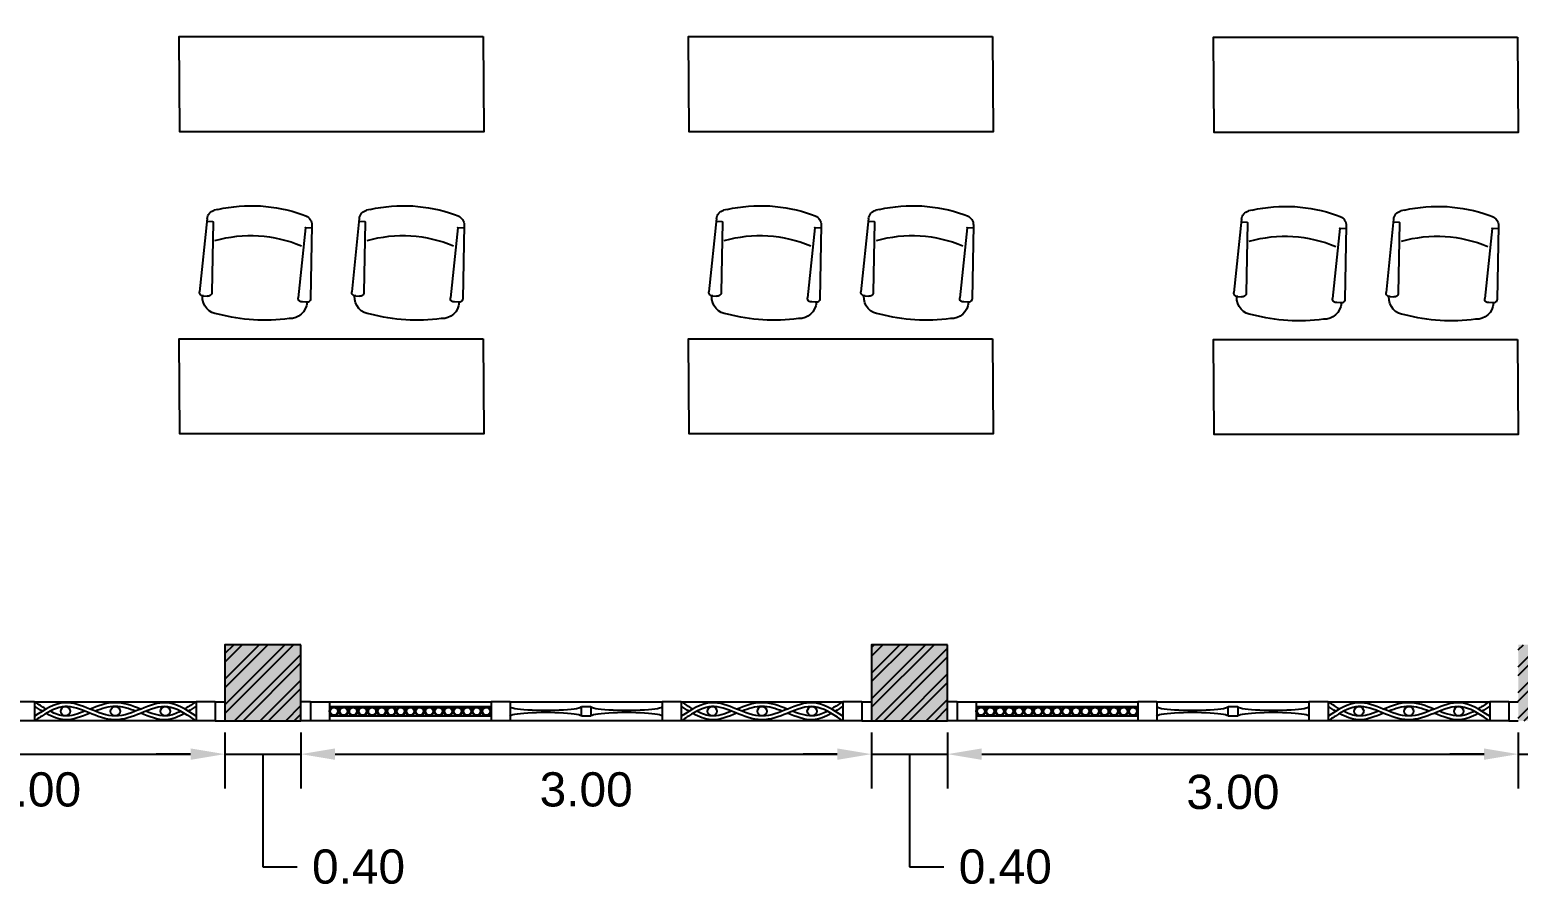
# Model space of a CAD drawing. Header units: millimetres. Extents: x 3409 to 3822, y 896 to 1108.
# Drawn here: x 3717.99 to 3725.82, y 1081.81 to 1086.33 of the extents above; entities that cross this region are included whole.
import ezdxf

# ---------------------------------------------------------------- set-up
doc = ezdxf.new("R2010")
doc.units = ezdxf.units.MM
for name, color, linetype in [('a-epipla', 8, 'Continuous'), ('DS_ST_quote 1_50', 7, 'Continuous'), ('ypostilwmata', 232, 'Continuous')]:
    doc.layers.add(name, color=color, linetype=linetype)
doc.styles.get("Standard").update_dxf_attribs({"font": 'arial.ttf'})
doc.dimstyles.get("Standard").update_dxf_attribs({"dimtxt": 0.18, "dimasz": 0.18, "dimexe": 0.18, "dimexo": 0.0625, "dimgap": 0.09, "dimtad": 0, "dimtih": 1, "dimtoh": 1, "dimdec": 4, "dimzin": 0, "dimdsep": 46, "dimtxsty": 'Standard', "dimcen": 0.09, "dimadec": 0, "dimazin": 0, "dimtfac": 1, "dimtdec": 4, "dimtofl": 0, "dimtmove": 0, "dimatfit": 3, "dimfxl": 1, "dimtolj": 1, "dimtzin": 0, "dimarcsym": 0})

# ---------------------------------------------------------------- blocks, each defined once
blk = doc.blocks.new('poltrona5452')
at = {"layer": 'a-epipla'}
for p, q in [((345.2667, 185.2189), (345.6542, 185.2353)), ((345.2817, 185.1876), (345.2817, 185.2207)), ((345.215, 185.165), (345.221, 185.1845)), ((345.2829, 185.1864), (345.6542, 185.1706)), ((345.6734, 185.2124), (345.6734, 185.1935)), ((345.215, 184.721), (345.221, 184.7014)), ((345.2817, 184.6984), (345.2817, 184.6697)), ((345.2829, 184.6996), (345.6542, 184.7154)), ((345.6734, 184.6736), (345.6734, 184.6924)), ((345.2667, 184.6671), (345.6542, 184.6506))]:
    blk.add_line(p, q, dxfattribs=at)
for centre, major_axis, ratio, start_param, end_param in [((345.2689, 185.171), (0.05, 0), 0.958333, 1.615134, 2.855011), ((345.6549, 185.217), (0.0192, 0), 0.958333, -0.253341, 1.602721), ((345.6728, 185.13), (-0.0923, 0), 0.958333, 3.135407, 4.699897), ((346.0487, 184.943), (-0.8653, 0), 0.958333, -0.270966, 0.270966), ((345.283, 185.1876), (0.000865, 0.000865), 1, 2.356194, 3.880728), ((346.0929, 184.9431), (0.7521, 0), 0.958333, 2.820125, 3.463061), ((345.6549, 185.1889), (0.0192, 0), 0.958333, 4.680464, 6.536526), ((344.7353, 184.943), (-1.048, 0), 0.958333, 2.954833, 3.328352), ((345.6728, 184.756), (0.0923, 0), 0.958333, -1.558304, 0.006186), ((345.2689, 184.715), (0.05, 0), 0.958333, 3.428174, 4.668051), ((345.283, 184.6984), (-0.000865, 0.000865), 1, -0.739135, 0.785398), ((345.6549, 184.697), (0.0192, 0), 0.958333, -0.253341, 1.602721), ((345.6549, 184.669), (0.0192, 0), 0.958333, 4.680464, 6.536526)]:
    blk.add_ellipse(centre, major_axis=major_axis, ratio=ratio, start_param=start_param, end_param=end_param, dxfattribs=at)
blk = doc.blocks.new('*D253')
at = {"layer": 'Defpoints', "color": 0, "transparency": 16777216}
for p in [(3717.0188, 1082.6941), (3719.0188, 1082.6941), (3719.0188, 1082.5184)]:
    blk.add_point(p, dxfattribs=at)
at = {"layer": 'DS_ST_quote 1_50', "color": 0, "lineweight": -2, "transparency": 16777216}
for p, q in [((3717.0188, 1082.6316), (3717.0188, 1082.3384)), ((3719.0188, 1082.6316), (3719.0188, 1082.3384)), ((3717.1988, 1082.5184), (3718.8388, 1082.5184))]:
    blk.add_line(p, q, dxfattribs=at)
at = {"layer": 'DS_ST_quote 1_50', "color": 0, "transparency": 16777216}
for points in [[(3717.1988, 1082.5484), (3717.1988, 1082.4884), (3717.0188, 1082.5184)], [(3718.8388, 1082.5484), (3718.8388, 1082.4884), (3719.0188, 1082.5184)]]:
    blk.add_solid(points, dxfattribs=at)
at = {"layer": 'DS_ST_quote 1_50', "color": 0, "transparency": 16777216, "insert": (3718.0188, 1082.3316), "char_height": 0.18, "attachment_point": 5}
blk.add_mtext('\\A1;2.00', dxfattribs=at)
blk = doc.blocks.new('*D254')
at = {"layer": 'Defpoints', "color": 0, "transparency": 16777216}
for p in [(3719.0188, 1082.6941), (3719.4188, 1082.6941), (3719.4188, 1082.5184)]:
    blk.add_point(p, dxfattribs=at)
at = {"layer": 'DS_ST_quote 1_50', "color": 0, "lineweight": -2, "transparency": 16777216}
for p, q in [((3719.0188, 1082.6316), (3719.0188, 1082.3384)), ((3719.4188, 1082.6316), (3719.4188, 1082.3384)), ((3718.8388, 1082.5184), (3718.6588, 1082.5184)), ((3719.0188, 1082.5184), (3719.4188, 1082.5184)), ((3719.2188, 1082.5184), (3719.2188, 1081.9258)), ((3719.5988, 1082.5184), (3719.7788, 1082.5184)), ((3719.2188, 1081.9258), (3719.3988, 1081.9258))]:
    blk.add_line(p, q, dxfattribs=at)
at = {"layer": 'DS_ST_quote 1_50', "color": 0, "transparency": 16777216}
for points in [[(3718.8388, 1082.5484), (3718.8388, 1082.4884), (3719.0188, 1082.5184)], [(3719.5988, 1082.5484), (3719.5988, 1082.4884), (3719.4188, 1082.5184)]]:
    blk.add_solid(points, dxfattribs=at)
at = {"layer": 'DS_ST_quote 1_50', "color": 0, "transparency": 16777216, "insert": (3719.7222, 1081.9258), "char_height": 0.18, "attachment_point": 5}
blk.add_mtext('\\A1;0.40', dxfattribs=at)
blk = doc.blocks.new('*D255')
at = {"layer": 'Defpoints', "color": 0, "transparency": 16777216}
for p in [(3719.4188, 1082.6941), (3722.4188, 1082.6941), (3722.4188, 1082.5184)]:
    blk.add_point(p, dxfattribs=at)
at = {"layer": 'DS_ST_quote 1_50', "color": 0, "lineweight": -2, "transparency": 16777216}
for p, q in [((3719.4188, 1082.6316), (3719.4188, 1082.3384)), ((3722.4188, 1082.6316), (3722.4188, 1082.3384)), ((3719.5988, 1082.5184), (3722.2388, 1082.5184))]:
    blk.add_line(p, q, dxfattribs=at)
at = {"layer": 'DS_ST_quote 1_50', "color": 0, "transparency": 16777216}
for points in [[(3719.5988, 1082.5484), (3719.5988, 1082.4884), (3719.4188, 1082.5184)], [(3722.2388, 1082.5484), (3722.2388, 1082.4884), (3722.4188, 1082.5184)]]:
    blk.add_solid(points, dxfattribs=at)
at = {"layer": 'DS_ST_quote 1_50', "color": 0, "transparency": 16777216, "insert": (3720.9188, 1082.3318), "char_height": 0.18, "attachment_point": 5}
blk.add_mtext('\\A1;3.00', dxfattribs=at)
blk = doc.blocks.new('*D256')
at = {"layer": 'Defpoints', "color": 0, "transparency": 16777216}
for p in [(3722.4188, 1082.6941), (3722.8188, 1082.6941), (3722.8188, 1082.5184)]:
    blk.add_point(p, dxfattribs=at)
at = {"layer": 'DS_ST_quote 1_50', "color": 0, "lineweight": -2, "transparency": 16777216}
for p, q in [((3722.4188, 1082.6316), (3722.4188, 1082.3384)), ((3722.8188, 1082.6316), (3722.8188, 1082.3384)), ((3722.2388, 1082.5184), (3722.0588, 1082.5184)), ((3722.4188, 1082.5184), (3722.8188, 1082.5184)), ((3722.6188, 1082.5184), (3722.6188, 1081.9258)), ((3722.9988, 1082.5184), (3723.1788, 1082.5184)), ((3722.6188, 1081.9258), (3722.7988, 1081.9258))]:
    blk.add_line(p, q, dxfattribs=at)
at = {"layer": 'DS_ST_quote 1_50', "color": 0, "transparency": 16777216}
for points in [[(3722.2388, 1082.5484), (3722.2388, 1082.4884), (3722.4188, 1082.5184)], [(3722.9988, 1082.5484), (3722.9988, 1082.4884), (3722.8188, 1082.5184)]]:
    blk.add_solid(points, dxfattribs=at)
at = {"layer": 'DS_ST_quote 1_50', "color": 0, "transparency": 16777216, "insert": (3723.1222, 1081.9258), "char_height": 0.18, "attachment_point": 5}
blk.add_mtext('\\A1;0.40', dxfattribs=at)
blk = doc.blocks.new('*D257')
at = {"layer": 'Defpoints', "color": 0, "transparency": 16777216}
for p in [(3722.8188, 1082.6941), (3725.8188, 1082.6941), (3725.8188, 1082.5184)]:
    blk.add_point(p, dxfattribs=at)
at = {"layer": 'DS_ST_quote 1_50', "color": 0, "lineweight": -2, "transparency": 16777216}
for p, q in [((3722.8188, 1082.6316), (3722.8188, 1082.3384)), ((3725.8188, 1082.6316), (3725.8188, 1082.3384)), ((3722.9988, 1082.5184), (3725.6388, 1082.5184))]:
    blk.add_line(p, q, dxfattribs=at)
at = {"layer": 'DS_ST_quote 1_50', "color": 0, "transparency": 16777216}
for points in [[(3722.9988, 1082.5484), (3722.9988, 1082.4884), (3722.8188, 1082.5184)], [(3725.6388, 1082.5484), (3725.6388, 1082.4884), (3725.8188, 1082.5184)]]:
    blk.add_solid(points, dxfattribs=at)
at = {"layer": 'DS_ST_quote 1_50', "color": 0, "transparency": 16777216, "insert": (3724.3188, 1082.3185), "char_height": 0.18, "attachment_point": 5}
blk.add_mtext('\\A1;3.00', dxfattribs=at)
blk = doc.blocks.new('*D258')
at = {"layer": 'Defpoints', "color": 0, "transparency": 16777216}
for p in [(3725.8188, 1082.6941), (3726.2188, 1082.6941), (3726.2188, 1082.5184)]:
    blk.add_point(p, dxfattribs=at)
at = {"layer": 'DS_ST_quote 1_50', "color": 0, "lineweight": -2, "transparency": 16777216}
for p, q in [((3725.8188, 1082.6316), (3725.8188, 1082.3384)), ((3726.2188, 1082.6316), (3726.2188, 1082.3384)), ((3725.6388, 1082.5184), (3725.4588, 1082.5184)), ((3725.8188, 1082.5184), (3726.2188, 1082.5184)), ((3726.0188, 1082.5184), (3726.0188, 1081.9258)), ((3726.3988, 1082.5184), (3726.5788, 1082.5184)), ((3726.0188, 1081.9258), (3726.1988, 1081.9258))]:
    blk.add_line(p, q, dxfattribs=at)
at = {"layer": 'DS_ST_quote 1_50', "color": 0, "transparency": 16777216}
for points in [[(3725.6388, 1082.5484), (3725.6388, 1082.4884), (3725.8188, 1082.5184)], [(3726.3988, 1082.5484), (3726.3988, 1082.4884), (3726.2188, 1082.5184)]]:
    blk.add_solid(points, dxfattribs=at)
at = {"layer": 'DS_ST_quote 1_50', "color": 0, "transparency": 16777216, "insert": (3726.5222, 1081.9258), "char_height": 0.18, "attachment_point": 5}
blk.add_mtext('\\A1;0.40', dxfattribs=at)

msp = doc.modelspace()

# ---------------------------------------------------------------- hatches: boundary and pattern name
at = {"layer": 'a-epipla'}
h = msp.add_hatch(dxfattribs=at)
h.set_pattern_fill('ANSI32', color=256, scale=0.01)
h.set_pattern_definition([(45, (264.24471, 2.56293), (-0.067351921, 0.067351921), []), (45, (264.28961, 2.56293), (-0.067351921, 0.067351921), [])])
h.paths.add_polyline_path([(3682.4188, 1087.4941), (3682.0188, 1087.4941), (3682.0188, 1087.0941), (3682.4188, 1087.0941)])
h.paths.add_polyline_path([(3685.8188, 1087.4941), (3685.4188, 1087.4941), (3685.4188, 1087.0941), (3685.8188, 1087.0941)])
h.paths.add_polyline_path([(3689.2188, 1087.4941), (3688.8188, 1087.4941), (3688.8188, 1087.0941), (3689.2188, 1087.0941)])
h.paths.add_polyline_path([(3692.6188, 1087.4941), (3692.2188, 1087.4941), (3692.2188, 1087.0941), (3692.6188, 1087.0941)])
h.paths.add_polyline_path([(3696.0188, 1087.4941), (3695.6188, 1087.4941), (3695.6188, 1087.0941), (3696.0188, 1087.0941)])
h.paths.add_polyline_path([(3696.0188, 1083.0941), (3695.6188, 1083.0941), (3695.6188, 1082.6941), (3696.0188, 1082.6941)])
h.paths.add_polyline_path([(3692.6188, 1083.0941), (3692.2188, 1083.0941), (3692.2188, 1082.6941), (3692.6188, 1082.6941)])
h.paths.add_polyline_path([(3689.2188, 1083.0941), (3688.8188, 1083.0941), (3688.8188, 1082.6941), (3689.2188, 1082.6941)])
h.paths.add_polyline_path([(3685.8188, 1083.0941), (3685.4188, 1083.0941), (3685.4188, 1082.6941), (3685.8188, 1082.6941)])
h.paths.add_polyline_path([(3682.4188, 1083.0941), (3682.0188, 1083.0941), (3682.0188, 1082.6941), (3682.4188, 1082.6941)])
h.paths.add_polyline_path([(3699.4188, 1087.4941), (3699.0188, 1087.4941), (3699.0188, 1087.0941), (3699.4188, 1087.0941)])
h.paths.add_polyline_path([(3702.8188, 1087.4941), (3702.4188, 1087.4941), (3702.4188, 1087.0941), (3702.8188, 1087.0941)])
h.paths.add_polyline_path([(3706.2188, 1087.4941), (3705.8188, 1087.4941), (3705.8188, 1087.0941), (3706.2188, 1087.0941)])
h.paths.add_polyline_path([(3709.6188, 1087.4941), (3709.2188, 1087.4941), (3709.2188, 1087.0941), (3709.6188, 1087.0941)])
h.paths.add_polyline_path([(3709.6188, 1083.0941), (3709.2188, 1083.0941), (3709.2188, 1082.6941), (3709.6188, 1082.6941)])
h.paths.add_polyline_path([(3706.2188, 1083.0941), (3705.8188, 1083.0941), (3705.8188, 1082.6941), (3706.2188, 1082.6941)])
h.paths.add_polyline_path([(3702.8188, 1083.0941), (3702.4188, 1083.0941), (3702.4188, 1082.6941), (3702.8188, 1082.6941)])
h.paths.add_polyline_path([(3699.4188, 1083.0941), (3699.0188, 1083.0941), (3699.0188, 1082.6941), (3699.4188, 1082.6941)])
h.paths.add_polyline_path([(3716.0188, 1087.4941), (3715.6188, 1087.4941), (3715.6188, 1087.0941), (3716.0188, 1087.0941)])
h.paths.add_polyline_path([(3719.4188, 1087.4941), (3719.0188, 1087.4941), (3719.0188, 1087.0941), (3719.4188, 1087.0941)])
h.paths.add_polyline_path([(3722.8188, 1087.4941), (3722.4188, 1087.4941), (3722.4188, 1087.0941), (3722.8188, 1087.0941)])
h.paths.add_polyline_path([(3726.2188, 1087.4941), (3725.8188, 1087.4941), (3725.8188, 1087.0941), (3726.2188, 1087.0941)])
h.paths.add_polyline_path([(3716.0188, 1083.0941), (3715.6188, 1083.0941), (3715.6188, 1082.6941), (3716.0188, 1082.6941)])
h.paths.add_polyline_path([(3719.4188, 1083.0941), (3719.0188, 1083.0941), (3719.0188, 1082.6941), (3719.4188, 1082.6941)])
h.paths.add_polyline_path([(3722.8188, 1083.0941), (3722.4188, 1083.0941), (3722.4188, 1082.6941), (3722.8188, 1082.6941)])
h.paths.add_polyline_path([(3726.2188, 1083.0941), (3725.8188, 1083.0941), (3725.8188, 1082.6941), (3726.2188, 1082.6941)])
h.paths.add_polyline_path([(3729.6188, 1087.4941), (3729.2188, 1087.4941), (3729.2188, 1087.0941), (3729.6188, 1087.0941)])
h.paths.add_polyline_path([(3733.0188, 1087.4941), (3732.6188, 1087.4941), (3732.6188, 1087.0941), (3733.0188, 1087.0941)])
h.paths.add_polyline_path([(3736.4188, 1087.4941), (3736.0188, 1087.4941), (3736.0188, 1087.0941), (3736.4188, 1087.0941)])
h.paths.add_polyline_path([(3739.8188, 1087.4941), (3739.4188, 1087.4941), (3739.4188, 1087.0941), (3739.8188, 1087.0941)])
h.paths.add_polyline_path([(3743.2188, 1087.4941), (3742.8188, 1087.4941), (3742.8188, 1087.0941), (3743.2188, 1087.0941)])
h.paths.add_polyline_path([(3743.2188, 1083.0941), (3742.8188, 1083.0941), (3742.8188, 1082.6941), (3743.2188, 1082.6941)])
h.paths.add_polyline_path([(3739.8188, 1083.0941), (3739.4188, 1083.0941), (3739.4188, 1082.6941), (3739.8188, 1082.6941)])
h.paths.add_polyline_path([(3736.4188, 1083.0941), (3736.0188, 1083.0941), (3736.0188, 1082.6941), (3736.4188, 1082.6941)])
h.paths.add_polyline_path([(3733.0188, 1083.0941), (3732.6188, 1083.0941), (3732.6188, 1082.6941), (3733.0188, 1082.6941)])
h.paths.add_polyline_path([(3729.6188, 1083.0941), (3729.2188, 1083.0941), (3729.2188, 1082.6941), (3729.6188, 1082.6941)])
h = msp.add_hatch(dxfattribs=at)
h.set_pattern_fill('AR-CONC', color=256, scale=0.00088)
h.set_pattern_definition([(50, (264.24471, 2.56293), (0.1603225087, -0.0140263953), [0.016764, -0.184404]), (355, (264.24471, 2.56293), (-0.031014211, 0.168130024), [0.0134112, -0.147523714]), (100.4514447, (264.25807, 2.56176), (0.1293082974, 0.154103622), [0.014247208, -0.156719415]), (46.1842, (264.24471, 2.60764), (0.238549556, -0.036997249), [0.025146, -0.276606]), (96.6355576, (264.2646, 2.60455), (0.208915638, 0.21773499), [0.02137082, -0.235079335]), (351.184151, (264.2447, 2.60764), (0.208915638, 0.21773499), [0.020116771, -0.221284564]), (21, (264.26706, 2.59646), (0.1334206643, -0.0899933744), [0.016764, -0.184404]), (326, (264.26706, 2.59646), (0.054385785, 0.16208541), [0.0134112, -0.1475232]), (71.451445, (264.27818, 2.58896), (0.187806449, 0.0720920366), [0.014247208, -0.156719145]), (37.5, (264.24471, 2.562933), (0.0027179709, 0.0744084342), [0, -0.14573504, 0, -0.1497584, 0, -0.148082]), (7.5, (264.24471, 2.56293), (0.058801303, 0.0881589058), [0, -0.08538464, 0, -0.14238224, 0, -0.0564388]), (327.5, (264.194866, 2.56293), (0.1193197237, -0.0050412947), [0, -0.05588, 0, -0.1743456, 0, -0.2313432]), (317.5, (264.17251, 2.56293), (0.1303536796, 0.022375312), [0, -0.072644, 0, -0.11578336, 0, -0.1642872])])
h.paths.add_polyline_path([(3682.4188, 1087.4941), (3682.0188, 1087.4941), (3682.0188, 1087.0941), (3682.4188, 1087.0941)])
h.paths.add_polyline_path([(3685.8188, 1087.4941), (3685.4188, 1087.4941), (3685.4188, 1087.0941), (3685.8188, 1087.0941)])
h.paths.add_polyline_path([(3682.4188, 1083.0941), (3682.0188, 1083.0941), (3682.0188, 1082.6941), (3682.4188, 1082.6941)])
h.paths.add_polyline_path([(3685.8188, 1083.0941), (3685.4188, 1083.0941), (3685.4188, 1082.6941), (3685.8188, 1082.6941)])
h.paths.add_polyline_path([(3689.2188, 1087.4941), (3688.8188, 1087.4941), (3688.8188, 1087.0941), (3689.2188, 1087.0941)])
h.paths.add_polyline_path([(3689.2188, 1083.0941), (3688.8188, 1083.0941), (3688.8188, 1082.6941), (3689.2188, 1082.6941)])
h.paths.add_polyline_path([(3692.6188, 1083.0941), (3692.2188, 1083.0941), (3692.2188, 1082.6941), (3692.6188, 1082.6941)])
h.paths.add_polyline_path([(3692.6188, 1087.4941), (3692.2188, 1087.4941), (3692.2188, 1087.0941), (3692.6188, 1087.0941)])
h.paths.add_polyline_path([(3696.0188, 1087.4941), (3695.6188, 1087.4941), (3695.6188, 1087.0941), (3696.0188, 1087.0941)])
h.paths.add_polyline_path([(3696.0188, 1083.0941), (3695.6188, 1083.0941), (3695.6188, 1082.6941), (3696.0188, 1082.6941)])
h.paths.add_polyline_path([(3699.4188, 1083.0941), (3699.0188, 1083.0941), (3699.0188, 1082.6941), (3699.4188, 1082.6941)])
h.paths.add_polyline_path([(3699.4188, 1087.4941), (3699.0188, 1087.4941), (3699.0188, 1087.0941), (3699.4188, 1087.0941)])
h.paths.add_polyline_path([(3702.8188, 1087.4941), (3702.4188, 1087.4941), (3702.4188, 1087.0941), (3702.8188, 1087.0941)])
h.paths.add_polyline_path([(3702.8188, 1083.0941), (3702.4188, 1083.0941), (3702.4188, 1082.6941), (3702.8188, 1082.6941)])
h.paths.add_polyline_path([(3706.2188, 1087.4941), (3705.8188, 1087.4941), (3705.8188, 1087.0941), (3706.2188, 1087.0941)])
h.paths.add_polyline_path([(3706.2188, 1083.0941), (3705.8188, 1083.0941), (3705.8188, 1082.6941), (3706.2188, 1082.6941)])
h.paths.add_polyline_path([(3709.6188, 1087.4941), (3709.2188, 1087.4941), (3709.2188, 1087.0941), (3709.6188, 1087.0941)])
h.paths.add_polyline_path([(3709.6188, 1083.0941), (3709.2188, 1083.0941), (3709.2188, 1082.6941), (3709.6188, 1082.6941)])
h.paths.add_polyline_path([(3716.0188, 1087.4941), (3715.6188, 1087.4941), (3715.6188, 1087.0941), (3716.0188, 1087.0941)])
h.paths.add_polyline_path([(3719.4188, 1087.4941), (3719.0188, 1087.4941), (3719.0188, 1087.0941), (3719.4188, 1087.0941)])
h.paths.add_polyline_path([(3716.0188, 1083.0941), (3715.6188, 1083.0941), (3715.6188, 1082.6941), (3716.0188, 1082.6941)])
h.paths.add_polyline_path([(3719.4188, 1083.0941), (3719.0188, 1083.0941), (3719.0188, 1082.6941), (3719.4188, 1082.6941)])
h.paths.add_polyline_path([(3722.8188, 1087.4941), (3722.4188, 1087.4941), (3722.4188, 1087.0941), (3722.8188, 1087.0941)])
h.paths.add_polyline_path([(3722.8188, 1083.0941), (3722.4188, 1083.0941), (3722.4188, 1082.6941), (3722.8188, 1082.6941)])
h.paths.add_polyline_path([(3726.2188, 1087.4941), (3725.8188, 1087.4941), (3725.8188, 1087.0941), (3726.2188, 1087.0941)])
h.paths.add_polyline_path([(3726.2188, 1083.0941), (3725.8188, 1083.0941), (3725.8188, 1082.6941), (3726.2188, 1082.6941)])
h.paths.add_polyline_path([(3729.6188, 1087.4941), (3729.2188, 1087.4941), (3729.2188, 1087.0941), (3729.6188, 1087.0941)])
h.paths.add_polyline_path([(3729.6188, 1083.0941), (3729.2188, 1083.0941), (3729.2188, 1082.6941), (3729.6188, 1082.6941)])
h.paths.add_polyline_path([(3733.0188, 1087.4941), (3732.6188, 1087.4941), (3732.6188, 1087.0941), (3733.0188, 1087.0941)])
h.paths.add_polyline_path([(3733.0188, 1083.0941), (3732.6188, 1083.0941), (3732.6188, 1082.6941), (3733.0188, 1082.6941)])
h.paths.add_polyline_path([(3736.4188, 1087.4941), (3736.0188, 1087.4941), (3736.0188, 1087.0941), (3736.4188, 1087.0941)])
h.paths.add_polyline_path([(3736.4188, 1083.0941), (3736.0188, 1083.0941), (3736.0188, 1082.6941), (3736.4188, 1082.6941)])
h.paths.add_polyline_path([(3739.8188, 1087.4941), (3739.4188, 1087.4941), (3739.4188, 1087.0941), (3739.8188, 1087.0941)])
h.paths.add_polyline_path([(3739.8188, 1083.0941), (3739.4188, 1083.0941), (3739.4188, 1082.6941), (3739.8188, 1082.6941)])
h.paths.add_polyline_path([(3743.2188, 1083.0941), (3742.8188, 1083.0941), (3742.8188, 1082.6941), (3743.2188, 1082.6941)])
h.paths.add_polyline_path([(3743.2188, 1087.4941), (3742.8188, 1087.4941), (3742.8188, 1087.0941), (3743.2188, 1087.0941)])

# ---------------------------------------------------------------- linework, layer by layer
for p, q in [((3718.0188, 1082.7941), (3717.9188, 1082.7941)), ((3718.0188, 1082.7941), (3718.8688, 1082.7941)), ((3718.0188, 1082.7941), (3718.0188, 1082.6941)), ((3718.8688, 1082.7941), (3718.8688, 1082.6941)), ((3718.9688, 1082.7941), (3718.8688, 1082.7941)), ((3718.9688, 1082.7941), (3718.9688, 1082.6941)), ((3718.9688, 1082.7941), (3719.0188, 1082.7941)), ((3719.4688, 1082.7941), (3719.4188, 1082.7941)), ((3719.4688, 1082.7941), (3719.4688, 1082.6941)), ((3719.4688, 1082.7941), (3719.5688, 1082.7941)), ((3719.5688, 1082.7941), (3720.4188, 1082.7941)), ((3719.5688, 1082.7941), (3719.5688, 1082.6941)), ((3719.5688, 1082.7691), (3720.4188, 1082.7691)), ((3720.4188, 1082.7941), (3720.4188, 1082.6941)), ((3720.5188, 1082.7941), (3720.4188, 1082.7941)), ((3720.5188, 1082.7941), (3721.3188, 1082.7941)), ((3720.5188, 1082.7941), (3720.5188, 1082.6941)), ((3720.8938, 1082.7191), (3720.8938, 1082.7691)), ((3720.8938, 1082.7691), (3720.9438, 1082.7691)), ((3720.9438, 1082.7691), (3720.9438, 1082.7191)), ((3721.3188, 1082.7941), (3721.3188, 1082.6941)), ((3721.4188, 1082.7941), (3721.3188, 1082.7941)), ((3721.4188, 1082.7941), (3722.2688, 1082.7941)), ((3721.4188, 1082.7941), (3721.4188, 1082.6941)), ((3722.2688, 1082.7941), (3722.2688, 1082.6941)), ((3722.3688, 1082.7941), (3722.2688, 1082.7941)), ((3722.3688, 1082.7941), (3722.3688, 1082.6941)), ((3722.3688, 1082.7941), (3722.4188, 1082.7941)), ((3722.8688, 1082.7941), (3722.8188, 1082.7941)), ((3722.8688, 1082.7941), (3722.8688, 1082.6941)), ((3722.8688, 1082.7941), (3722.9688, 1082.7941)), ((3722.9688, 1082.7941), (3723.8188, 1082.7941)), ((3722.9688, 1082.7941), (3722.9688, 1082.6941)), ((3722.9688, 1082.7691), (3723.8188, 1082.7691)), ((3723.8188, 1082.7941), (3723.8188, 1082.6941)), ((3723.9188, 1082.7941), (3723.8188, 1082.7941)), ((3723.9188, 1082.7941), (3724.7188, 1082.7941)), ((3723.9188, 1082.7941), (3723.9188, 1082.6941)), ((3724.2938, 1082.7191), (3724.2938, 1082.7691)), ((3724.2938, 1082.7691), (3724.3438, 1082.7691)), ((3724.3438, 1082.7691), (3724.3438, 1082.7191)), ((3724.7188, 1082.7941), (3724.7188, 1082.6941)), ((3724.8188, 1082.7941), (3724.7188, 1082.7941)), ((3724.8188, 1082.7941), (3725.6688, 1082.7941)), ((3724.8188, 1082.7941), (3724.8188, 1082.6941)), ((3725.6688, 1082.7941), (3725.6688, 1082.6941)), ((3725.7688, 1082.7941), (3725.6688, 1082.7941)), ((3725.7688, 1082.7941), (3725.7688, 1082.6941)), ((3725.7688, 1082.7941), (3725.8188, 1082.7941)), ((3718.0188, 1082.6941), (3717.9188, 1082.6941)), ((3718.8688, 1082.6941), (3718.0188, 1082.6941)), ((3718.9688, 1082.6941), (3718.8688, 1082.6941)), ((3718.9688, 1082.6941), (3719.0188, 1082.6941)), ((3719.4688, 1082.6941), (3719.4188, 1082.6941)), ((3719.5688, 1082.6941), (3719.4688, 1082.6941)), ((3719.5688, 1082.7191), (3720.4188, 1082.7191)), ((3720.4188, 1082.6941), (3719.5688, 1082.6941)), ((3720.5188, 1082.6941), (3720.4188, 1082.6941)), ((3721.3188, 1082.6941), (3720.5188, 1082.6941)), ((3720.8938, 1082.7191), (3720.9438, 1082.7191)), ((3721.4188, 1082.6941), (3721.3188, 1082.6941)), ((3722.2688, 1082.6941), (3721.4188, 1082.6941)), ((3722.3688, 1082.6941), (3722.2688, 1082.6941)), ((3722.3688, 1082.6941), (3722.4188, 1082.6941)), ((3722.8688, 1082.6941), (3722.8188, 1082.6941)), ((3722.9688, 1082.6941), (3722.8688, 1082.6941)), ((3722.9688, 1082.7191), (3723.8188, 1082.7191)), ((3723.8188, 1082.6941), (3722.9688, 1082.6941)), ((3723.9188, 1082.6941), (3723.8188, 1082.6941)), ((3724.7188, 1082.6941), (3723.9188, 1082.6941)), ((3724.2938, 1082.7191), (3724.3438, 1082.7191)), ((3724.8188, 1082.6941), (3724.7188, 1082.6941)), ((3725.6688, 1082.6941), (3724.8188, 1082.6941)), ((3725.7688, 1082.6941), (3725.6688, 1082.6941)), ((3725.7688, 1082.6941), (3725.8188, 1082.6941))]:
    msp.add_line(p, q, dxfattribs=at)
for points in [[(3720.3777, 1086.2926), (3720.3812, 1085.7925), (3718.7824, 1085.7925), (3718.7788, 1086.2926)], [(3723.0552, 1086.2926), (3723.0587, 1085.7925), (3721.4599, 1085.7925), (3721.4564, 1086.2926)], [(3725.8152, 1086.2891), (3725.8188, 1085.7891), (3724.2199, 1085.7891), (3724.2164, 1086.2891)], [(3720.3777, 1084.703), (3720.3812, 1084.2029), (3718.7824, 1084.2029), (3718.7788, 1084.703)], [(3723.0552, 1084.703), (3723.0587, 1084.2029), (3721.4599, 1084.2029), (3721.4564, 1084.703)], [(3725.8152, 1084.6995), (3725.8188, 1084.1995), (3724.2199, 1084.1995), (3724.2164, 1084.6995)]]:
    msp.add_lwpolyline(points, close=True, dxfattribs=at)
for centre, radius in [((3718.1813, 1082.7441), 0.025), ((3718.4438, 1082.7441), 0.025), ((3718.7063, 1082.7441), 0.025), ((3719.5938, 1082.7441), 0.025), ((3719.5938, 1082.7441), 0.02), ((3719.6438, 1082.7441), 0.025), ((3719.6438, 1082.7441), 0.02), ((3719.6938, 1082.7441), 0.025), ((3719.6938, 1082.7441), 0.02), ((3719.7438, 1082.7441), 0.025), ((3719.7438, 1082.7441), 0.02), ((3719.7938, 1082.7441), 0.025), ((3719.7938, 1082.7441), 0.02), ((3719.8438, 1082.7441), 0.025), ((3719.8438, 1082.7441), 0.02), ((3719.8938, 1082.7441), 0.025), ((3719.8938, 1082.7441), 0.02), ((3719.9438, 1082.7441), 0.025), ((3719.9438, 1082.7441), 0.02), ((3719.9938, 1082.7441), 0.025), ((3719.9938, 1082.7441), 0.02), ((3720.0438, 1082.7441), 0.025), ((3720.0438, 1082.7441), 0.02), ((3720.0938, 1082.7441), 0.025), ((3720.0938, 1082.7441), 0.02), ((3720.1438, 1082.7441), 0.025), ((3720.1438, 1082.7441), 0.02), ((3720.1938, 1082.7441), 0.025), ((3720.1938, 1082.7441), 0.02), ((3720.2438, 1082.7441), 0.025), ((3720.2438, 1082.7441), 0.02), ((3720.2938, 1082.7441), 0.025), ((3720.2938, 1082.7441), 0.02), ((3720.3438, 1082.7441), 0.025), ((3720.3438, 1082.7441), 0.02), ((3720.3938, 1082.7441), 0.025), ((3720.3938, 1082.7441), 0.02), ((3721.5813, 1082.7441), 0.025), ((3721.8438, 1082.7441), 0.025), ((3722.1063, 1082.7441), 0.025), ((3722.9938, 1082.7438), 0.025), ((3722.9938, 1082.7438), 0.02), ((3723.0438, 1082.7441), 0.025), ((3723.0438, 1082.7441), 0.02), ((3723.0938, 1082.7441), 0.025), ((3723.0938, 1082.7441), 0.02), ((3723.1438, 1082.7441), 0.025), ((3723.1438, 1082.7441), 0.02), ((3723.1938, 1082.7441), 0.025), ((3723.1938, 1082.7441), 0.02), ((3723.2438, 1082.7441), 0.025), ((3723.2438, 1082.7441), 0.02), ((3723.2938, 1082.7441), 0.025), ((3723.2938, 1082.7441), 0.02), ((3723.3438, 1082.7441), 0.025), ((3723.3438, 1082.7441), 0.02), ((3723.3938, 1082.7441), 0.025), ((3723.3938, 1082.7441), 0.02), ((3723.4438, 1082.7441), 0.025), ((3723.4438, 1082.7441), 0.02), ((3723.4938, 1082.7441), 0.025), ((3723.4938, 1082.7441), 0.02), ((3723.5438, 1082.7441), 0.025), ((3723.5438, 1082.7441), 0.02), ((3723.5938, 1082.7441), 0.025), ((3723.5938, 1082.7441), 0.02), ((3723.6438, 1082.7441), 0.025), ((3723.6438, 1082.7441), 0.02), ((3723.6938, 1082.7441), 0.025), ((3723.6938, 1082.7441), 0.02), ((3723.7438, 1082.7441), 0.025), ((3723.7438, 1082.7441), 0.02), ((3723.7937, 1082.7441), 0.025), ((3723.7937, 1082.7441), 0.02), ((3724.9813, 1082.7441), 0.025), ((3725.2438, 1082.7441), 0.025), ((3725.5063, 1082.7441), 0.025)]:
    msp.add_circle(centre, radius, dxfattribs=at)
for centre in [(3720.7063, 1082.7691), (3721.1313, 1082.7691), (3724.1063, 1082.7691), (3724.5313, 1082.7691)]:
    msp.add_ellipse(centre, major_axis=(-0.1875, 0), ratio=0.106667, start_param=0, end_param=3.141593, dxfattribs=at)
at = {"layer": 'a-epipla', "extrusion": (0, 0, -1)}
for centre in [(3720.7063, 1082.7189), (3721.1313, 1082.7189), (3724.1063, 1082.7189), (3724.5313, 1082.7189)]:
    msp.add_ellipse(centre, major_axis=(-0.1875, 0), ratio=0.106667, start_param=0, end_param=3.141593, dxfattribs=at)
at = {"layer": 'a-epipla'}
for points in [[(3718.8688, 1082.7175), (3718.71, 1082.7887), (3718.4438, 1082.7191), (3718.1777, 1082.7887), (3718.0188, 1082.7175)], [(3722.2688, 1082.7175), (3722.11, 1082.7887), (3721.8438, 1082.7191), (3721.5777, 1082.7887), (3721.4188, 1082.7175)], [(3725.6688, 1082.7175), (3725.51, 1082.7887), (3725.2438, 1082.7191), (3724.9777, 1082.7887), (3724.8188, 1082.7175)]]:
    msp.add_spline(points, degree=3, dxfattribs=at)
for points in [[(3718.0604, 1082.7441), (3718.0465, 1082.7526), (3718.0326, 1082.7616), (3718.0188, 1082.7707)], [(3718.8688, 1082.7707), (3718.8549, 1082.7616), (3718.8411, 1082.7526), (3718.8272, 1082.7441)], [(3721.4604, 1082.7441), (3721.4465, 1082.7526), (3721.4326, 1082.7616), (3721.4188, 1082.7707)], [(3722.2688, 1082.7707), (3722.2549, 1082.7616), (3722.2411, 1082.7526), (3722.2272, 1082.7441)], [(3724.8604, 1082.7441), (3724.8465, 1082.7526), (3724.8326, 1082.7616), (3724.8188, 1082.7707)], [(3725.6688, 1082.7707), (3725.6549, 1082.7616), (3725.6411, 1082.7526), (3725.6272, 1082.7441)]]:
    msp.add_open_spline(points, degree=3, dxfattribs=at)
for points, knots in [([(3718.0801, 1082.7556), (3718.0726, 1082.76), (3718.0651, 1082.7646), (3718.0483, 1082.7753), (3718.039, 1082.7813), (3718.0297, 1082.7874), (3718.0263, 1082.7896), (3718.0229, 1082.7919), (3718.0196, 1082.7941)], [0.84174953, 0.84174953, 0.84174953, 0.84174953, 0.86739351, 0.86739351, 0.8984503, 0.8984503, 0.8984503, 0.90967283, 0.90967283, 0.90967283, 0.90967283]), ([(3718.8679, 1082.6941), (3718.8645, 1082.6963), (3718.8612, 1082.6985), (3718.8578, 1082.7007), (3718.8094, 1082.7324), (3718.7628, 1082.7619), (3718.6761, 1082.7737), (3718.6285, 1082.754), (3718.5334, 1082.7158), (3718.4881, 1082.6982), (3718.3924, 1082.7), (3718.3477, 1082.7184), (3718.2592, 1082.7541), (3718.216, 1082.7709), (3718.1401, 1082.7666), (3718.0996, 1082.7454), (3718.0483, 1082.7129), (3718.039, 1082.7068), (3718.0297, 1082.7007), (3718.0263, 1082.6985), (3718.0229, 1082.6963), (3718.0196, 1082.6941)], [-0.0112131, -0.0112131, -0.0112131, -0.0112131, 0, 0, 0, 0.1610054, 0.1610054, 0.3220109, 0.3220109, 0.452396, 0.452396, 0.5827812, 0.5827812, 0.7250873, 0.7250873, 0.8673935, 0.8673935, 0.8984503, 0.8984503, 0.8984503, 0.9096728, 0.9096728, 0.9096728, 0.9096728]), ([(3718.5769, 1082.7549), (3718.5766, 1082.755), (3718.5763, 1082.7551), (3718.5334, 1082.7723), (3718.4881, 1082.79), (3718.3944, 1082.7882), (3718.3515, 1082.7713), (3718.3107, 1082.7549)], [0.3210748, 0.3210748, 0.3210748, 0.3210748, 0.3220109, 0.3220109, 0.452396, 0.452396, 0.5772589, 0.5772589, 0.5772589, 0.5772589]), ([(3718.5498, 1082.7441), (3718.5147, 1082.7577), (3718.4438, 1082.7805), (3718.373, 1082.7577), (3718.3378, 1082.7441)], [0.3412053, 0.3412053, 0.3412053, 0.3412053, 0.4491388, 0.5571217, 0.5571217, 0.5571217, 0.5571217]), ([(3718.8679, 1082.7941), (3718.8645, 1082.7918), (3718.8612, 1082.7896), (3718.8578, 1082.7874), (3718.8408, 1082.7763), (3718.8239, 1082.7654), (3718.8074, 1082.7557)], [-0.01121311, -0.01121311, -0.01121311, -0.01121311, 0, 0, 0, 0.05672948, 0.05672948, 0.05672948, 0.05672948]), ([(3721.4801, 1082.7556), (3721.4726, 1082.76), (3721.4651, 1082.7646), (3721.4483, 1082.7753), (3721.439, 1082.7813), (3721.4297, 1082.7874), (3721.4263, 1082.7896), (3721.4229, 1082.7919), (3721.4196, 1082.7941)], [0.84174953, 0.84174953, 0.84174953, 0.84174953, 0.86739351, 0.86739351, 0.8984503, 0.8984503, 0.8984503, 0.90967283, 0.90967283, 0.90967283, 0.90967283]), ([(3722.2679, 1082.6941), (3722.2645, 1082.6963), (3722.2612, 1082.6985), (3722.2578, 1082.7007), (3722.2094, 1082.7324), (3722.1628, 1082.7619), (3722.0761, 1082.7737), (3722.0285, 1082.754), (3721.9334, 1082.7158), (3721.8881, 1082.6982), (3721.7924, 1082.7), (3721.7477, 1082.7184), (3721.6592, 1082.7541), (3721.616, 1082.7709), (3721.5401, 1082.7666), (3721.4996, 1082.7454), (3721.4483, 1082.7129), (3721.439, 1082.7068), (3721.4297, 1082.7007), (3721.4263, 1082.6985), (3721.4229, 1082.6963), (3721.4196, 1082.6941)], [-0.0112131, -0.0112131, -0.0112131, -0.0112131, 0, 0, 0, 0.1610054, 0.1610054, 0.3220109, 0.3220109, 0.452396, 0.452396, 0.5827812, 0.5827812, 0.7250873, 0.7250873, 0.8673935, 0.8673935, 0.8984503, 0.8984503, 0.8984503, 0.9096728, 0.9096728, 0.9096728, 0.9096728]), ([(3721.9769, 1082.7549), (3721.9766, 1082.755), (3721.9763, 1082.7551), (3721.9334, 1082.7723), (3721.8881, 1082.79), (3721.7944, 1082.7882), (3721.7515, 1082.7713), (3721.7107, 1082.7549)], [0.3210748, 0.3210748, 0.3210748, 0.3210748, 0.3220109, 0.3220109, 0.452396, 0.452396, 0.5772589, 0.5772589, 0.5772589, 0.5772589]), ([(3721.9498, 1082.7441), (3721.9147, 1082.7577), (3721.8438, 1082.7805), (3721.773, 1082.7577), (3721.7378, 1082.7441)], [0.3412053, 0.3412053, 0.3412053, 0.3412053, 0.4491388, 0.5571217, 0.5571217, 0.5571217, 0.5571217]), ([(3722.2679, 1082.7941), (3722.2645, 1082.7918), (3722.2612, 1082.7896), (3722.2578, 1082.7874), (3722.2408, 1082.7763), (3722.2239, 1082.7654), (3722.2074, 1082.7557)], [-0.01121311, -0.01121311, -0.01121311, -0.01121311, 0, 0, 0, 0.05672948, 0.05672948, 0.05672948, 0.05672948]), ([(3724.8801, 1082.7556), (3724.8726, 1082.76), (3724.8651, 1082.7646), (3724.8483, 1082.7753), (3724.839, 1082.7813), (3724.8297, 1082.7874), (3724.8263, 1082.7896), (3724.8229, 1082.7919), (3724.8196, 1082.7941)], [0.84174953, 0.84174953, 0.84174953, 0.84174953, 0.86739351, 0.86739351, 0.8984503, 0.8984503, 0.8984503, 0.90967283, 0.90967283, 0.90967283, 0.90967283]), ([(3725.6679, 1082.6941), (3725.6645, 1082.6963), (3725.6612, 1082.6985), (3725.6578, 1082.7007), (3725.6094, 1082.7324), (3725.5628, 1082.7619), (3725.4761, 1082.7737), (3725.4285, 1082.754), (3725.3334, 1082.7158), (3725.2881, 1082.6982), (3725.1924, 1082.7), (3725.1477, 1082.7184), (3725.0592, 1082.7541), (3725.016, 1082.7709), (3724.9401, 1082.7666), (3724.8996, 1082.7454), (3724.8483, 1082.7129), (3724.839, 1082.7068), (3724.8297, 1082.7007), (3724.8263, 1082.6985), (3724.8229, 1082.6963), (3724.8196, 1082.6941)], [-0.0112131, -0.0112131, -0.0112131, -0.0112131, 0, 0, 0, 0.1610054, 0.1610054, 0.3220109, 0.3220109, 0.452396, 0.452396, 0.5827812, 0.5827812, 0.7250873, 0.7250873, 0.8673935, 0.8673935, 0.8984503, 0.8984503, 0.8984503, 0.9096728, 0.9096728, 0.9096728, 0.9096728]), ([(3725.3769, 1082.7549), (3725.3766, 1082.755), (3725.3763, 1082.7551), (3725.3334, 1082.7723), (3725.2881, 1082.79), (3725.1944, 1082.7882), (3725.1515, 1082.7713), (3725.1107, 1082.7549)], [0.3210748, 0.3210748, 0.3210748, 0.3210748, 0.3220109, 0.3220109, 0.452396, 0.452396, 0.5772589, 0.5772589, 0.5772589, 0.5772589]), ([(3725.3498, 1082.7441), (3725.3147, 1082.7577), (3725.2438, 1082.7805), (3725.173, 1082.7577), (3725.1378, 1082.7441)], [0.3412053, 0.3412053, 0.3412053, 0.3412053, 0.4491388, 0.5571217, 0.5571217, 0.5571217, 0.5571217]), ([(3725.6679, 1082.7941), (3725.6645, 1082.7918), (3725.6612, 1082.7896), (3725.6578, 1082.7874), (3725.6408, 1082.7763), (3725.6239, 1082.7654), (3725.6074, 1082.7557)], [-0.01121311, -0.01121311, -0.01121311, -0.01121311, 0, 0, 0, 0.05672948, 0.05672948, 0.05672948, 0.05672948]), ([(3718.3107, 1082.7333), (3718.2656, 1082.7151), (3718.1871, 1082.6835), (3718.1122, 1082.7145), (3718.0801, 1082.7325)], [0.5849327, 0.5849327, 0.5849327, 0.5849327, 0.7242857, 0.8305677, 0.8305677, 0.8305677, 0.8305677]), ([(3718.2837, 1082.7441), (3718.2457, 1082.7292), (3718.2101, 1082.7176), (3718.1533, 1082.7208), (3718.1275, 1082.7303), (3718.101, 1082.7441)], [0.6052272, 0.6052272, 0.6052272, 0.6052272, 0.7250873, 0.7250873, 0.8177004, 0.8177004, 0.8177004, 0.8177004]), ([(3718.8074, 1082.7325), (3718.7753, 1082.7145), (3718.7006, 1082.6835), (3718.6221, 1082.7151), (3718.5769, 1082.7333)], [0.0679649, 0.0679649, 0.0679649, 0.0679649, 0.1739844, 0.3134011, 0.3134011, 0.3134011, 0.3134011]), ([(3718.7864, 1082.7441), (3718.7634, 1082.7321), (3718.741, 1082.7233), (3718.6839, 1082.7155), (3718.6456, 1082.7278), (3718.604, 1082.7441)], [0.080857, 0.080857, 0.080857, 0.080857, 0.1610054, 0.1610054, 0.2929507, 0.2929507, 0.2929507, 0.2929507]), ([(3721.7107, 1082.7333), (3721.6656, 1082.7151), (3721.5871, 1082.6835), (3721.5122, 1082.7145), (3721.4801, 1082.7325)], [0.5849327, 0.5849327, 0.5849327, 0.5849327, 0.7242857, 0.8305677, 0.8305677, 0.8305677, 0.8305677]), ([(3721.6837, 1082.7441), (3721.6457, 1082.7292), (3721.6101, 1082.7176), (3721.5533, 1082.7208), (3721.5275, 1082.7303), (3721.501, 1082.7441)], [0.6052272, 0.6052272, 0.6052272, 0.6052272, 0.7250873, 0.7250873, 0.8177004, 0.8177004, 0.8177004, 0.8177004]), ([(3722.2074, 1082.7325), (3722.1753, 1082.7145), (3722.1006, 1082.6835), (3722.0221, 1082.7151), (3721.9769, 1082.7333)], [0.0679649, 0.0679649, 0.0679649, 0.0679649, 0.1739844, 0.3134011, 0.3134011, 0.3134011, 0.3134011]), ([(3722.1864, 1082.7441), (3722.1634, 1082.7321), (3722.141, 1082.7233), (3722.0839, 1082.7155), (3722.0456, 1082.7278), (3722.004, 1082.7441)], [0.080857, 0.080857, 0.080857, 0.080857, 0.1610054, 0.1610054, 0.2929507, 0.2929507, 0.2929507, 0.2929507]), ([(3725.1107, 1082.7333), (3725.0656, 1082.7151), (3724.9871, 1082.6835), (3724.9122, 1082.7145), (3724.8801, 1082.7325)], [0.5849327, 0.5849327, 0.5849327, 0.5849327, 0.7242857, 0.8305677, 0.8305677, 0.8305677, 0.8305677]), ([(3725.0837, 1082.7441), (3725.0457, 1082.7292), (3725.0101, 1082.7176), (3724.9533, 1082.7208), (3724.9275, 1082.7303), (3724.901, 1082.7441)], [0.6052272, 0.6052272, 0.6052272, 0.6052272, 0.7250873, 0.7250873, 0.8177004, 0.8177004, 0.8177004, 0.8177004]), ([(3725.6074, 1082.7325), (3725.5753, 1082.7145), (3725.5006, 1082.6835), (3725.4221, 1082.7151), (3725.3769, 1082.7333)], [0.0679649, 0.0679649, 0.0679649, 0.0679649, 0.1739844, 0.3134011, 0.3134011, 0.3134011, 0.3134011]), ([(3725.5864, 1082.7441), (3725.5634, 1082.7321), (3725.541, 1082.7233), (3725.4839, 1082.7155), (3725.4456, 1082.7278), (3725.404, 1082.7441)], [0.080857, 0.080857, 0.080857, 0.080857, 0.1610054, 0.1610054, 0.2929507, 0.2929507, 0.2929507, 0.2929507])]:
    msp.add_open_spline(points, degree=3, knots=knots, dxfattribs=at)
at = {"layer": 'ypostilwmata'}
for points in [[(3719.4188, 1083.0941), (3719.0188, 1083.0941), (3719.0188, 1082.6941), (3719.4188, 1082.6941)], [(3722.8188, 1083.0941), (3722.4188, 1083.0941), (3722.4188, 1082.6941), (3722.8188, 1082.6941)]]:
    msp.add_lwpolyline(points, close=True, dxfattribs=at)

# ---------------------------------------------------------------- block references
at = {"layer": 'a-epipla', "xscale": -1, "rotation": 86.47844881202174}
for p in [(3925.0031, 1418.5735), (3925.8031, 1418.5735), (3927.6806, 1418.5735), (3928.4806, 1418.5735), (3930.4407, 1418.57), (3931.2407, 1418.57)]:
    msp.add_blockref('poltrona5452', p, dxfattribs=at)

# ---------------------------------------------------------------- dimensions: what is measured, and where the dimension line sits
at = {"layer": 'DS_ST_quote 1_50'}
for base, p1, p2, picture, middle in [((3719.0188, 1082.5184), (3717.0188, 1082.6941), (3719.0188, 1082.6941), '*D253', (3718.0188, 1082.3316)), ((3722.4188, 1082.5184), (3719.4188, 1082.6941), (3722.4188, 1082.6941), '*D255', (3720.9188, 1082.3318)), ((3725.8188, 1082.5184), (3722.8188, 1082.6941), (3725.8188, 1082.6941), '*D257', (3724.3188, 1082.3185))]:
    dim = msp.add_linear_dim(base=base, p1=p1, p2=p2, dimstyle='Standard', override={"dimdec": 2, "dimtdec": 2, "dimtmove": 1, "dimfxl": 0.05}, dxfattribs=at)
    dim.commit()
    dim.dimension.update_dxf_attribs({"geometry": picture, "text_midpoint": middle, "dimtype": 160})
for base, p1, p2, picture, middle in [((3719.4188, 1082.5184), (3719.0188, 1082.6941), (3719.4188, 1082.6941), '*D254', (3719.4888, 1081.9258)), ((3722.8188, 1082.5184), (3722.4188, 1082.6941), (3722.8188, 1082.6941), '*D256', (3722.8888, 1081.9258)), ((3726.2188, 1082.5184), (3725.8188, 1082.6941), (3726.2188, 1082.6941), '*D258', (3726.2888, 1081.9258))]:
    dim = msp.add_linear_dim(base=base, p1=p1, p2=p2, dimstyle='Standard', override={"dimdec": 2, "dimtdec": 2, "dimtmove": 1, "dimfxl": 0.05}, dxfattribs=at)
    dim.commit()
    dim.dimension.update_dxf_attribs({"geometry": picture, "text_midpoint": middle})

doc.saveas('drawing.dxf')
